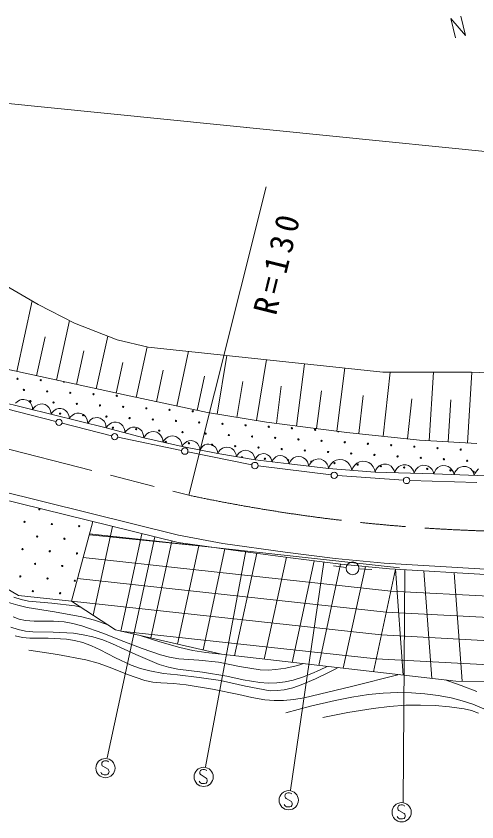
# Model space of a CAD drawing. Units: millimetres, scale not verified. Extents: x 40000 to 680000, y 20000 to 380000.
# Drawn here: x 508031 to 543787, y 244968 to 307494 of the extents above; entities that cross this region are included whole.
import ezdxf

# ---------------------------------------------------------------- set-up
doc = ezdxf.new("R2010")
doc.units = ezdxf.units.MM
doc.header["$LTSCALE"] = 1000
doc.linetypes.add('CHAIN', pattern=[18.5, 12, -1.5, 3.5, -1.5])
doc.layers.add('S-BGD', color=7, linetype='Continuous', lineweight=13)
doc.styles.add('ＭＳ ゴシック', font='')
doc.styles.get('ＭＳ ゴシック').set_extended_font_data('MS Gothic')

msp = doc.modelspace()

# ---------------------------------------------------------------- linework, layer by layer
at = {"layer": 'S-BGD'}
for p, q in [((444737, 307043), (562249, 295182)), ((542899, 305991), (541769, 307317)), ((541769, 307317), (542128, 305810)), ((542550, 307494), (542899, 305991)), ((521434, 270317), (527430, 294253)), ((503912, 288506), (509753, 285127)), ((508075, 279923), (509272, 285405)), ((509753, 285127), (512553, 283679)), ((511162, 279249), (512171, 283876)), ((512553, 283679), (515884, 282375)), ((514248, 278576), (515141, 282666)), ((515019, 275541), (486501, 282580)), ((509618, 279586), (510279, 282611)), ((515884, 282375), (518286, 281816)), ((512705, 278912), (513273, 281514)), ((517353, 277902), (518189, 281838)), ((518286, 281816), (536487, 279875)), ((520513, 277231), (521416, 281482)), ((523643, 276602), (524391, 281165)), ((526687, 276103), (527463, 280837)), ((515791, 278239), (516309, 280613)), ((529791, 275684), (530399, 280524)), ((532915, 275291), (533531, 280190)), ((507304, 280091), (516563, 278070)), ((518933, 277567), (519454, 280019)), ((522093, 276895), (522656, 279544)), ((536487, 279875), (543380, 279875)), ((536521, 274893), (537049, 279875)), ((540087, 274548), (540417, 279875)), ((543049, 274365), (543391, 279875)), ((543380, 279875), (550741, 279541)), ((525165, 276353), (525622, 279142)), ((528229, 275880), (528592, 278767)), ((531353, 275487), (531720, 278409)), ((508281, 277692), (508103, 277570)), ((508459, 277739), (508281, 277692)), ((508640, 277751), (508459, 277739)), ((508861, 277697), (508640, 277751)), ((509015, 277602), (508861, 277697)), ((516563, 278070), (522883, 276727)), ((534638, 275093), (534951, 278047)), ((538405, 274694), (538734, 277803)), ((541568, 274456), (541769, 277708)), ((507287, 277015), (511118, 276031)), ((508103, 277570), (507987, 277451)), ((509151, 277478), (509015, 277602)), ((509251, 277286), (509151, 277478)), ((509302, 277126), (509251, 277286)), ((509315, 276949), (509302, 277126)), ((509413, 277099), (509315, 276949)), ((509529, 277218), (509413, 277099)), ((509707, 277340), (509529, 277218)), ((509885, 277387), (509707, 277340)), ((510065, 277399), (509885, 277387)), ((510286, 277345), (510065, 277399)), ((510441, 277250), (510286, 277345)), ((510577, 277126), (510441, 277250)), ((510677, 276935), (510577, 277126)), ((511311, 277035), (511133, 276988)), ((511491, 277047), (511311, 277035)), ((511712, 276993), (511491, 277047)), ((511867, 276898), (511712, 276993)), ((483465, 276397), (520631, 267207)), ((510728, 276774), (510677, 276935)), ((510741, 276597), (510728, 276774)), ((510839, 276747), (510741, 276597)), ((510955, 276866), (510839, 276747)), ((511133, 276988), (510955, 276866)), ((512002, 276774), (511867, 276898)), ((512103, 276583), (512002, 276774)), ((512154, 276422), (512103, 276583)), ((512167, 276245), (512154, 276422)), ((512264, 276395), (512167, 276245)), ((512381, 276514), (512264, 276395)), ((512559, 276636), (512381, 276514)), ((512736, 276683), (512559, 276636)), ((512917, 276695), (512736, 276683)), ((513138, 276641), (512917, 276695)), ((513293, 276546), (513138, 276641)), ((513428, 276422), (513293, 276546)), ((513529, 276231), (513428, 276422)), ((522883, 276727), (527448, 275979)), ((483437, 275824), (520603, 266635)), ((511603, 275907), (515434, 274923)), ((513580, 276071), (513529, 276231)), ((513593, 275893), (513580, 276071)), ((513690, 276043), (513593, 275893)), ((513807, 276162), (513690, 276043)), ((513984, 276285), (513807, 276162)), ((514162, 276331), (513984, 276285)), ((514343, 276344), (514162, 276331)), ((514564, 276289), (514343, 276344)), ((514718, 276194), (514564, 276289)), ((514854, 276070), (514718, 276194)), ((514955, 275879), (514854, 276070)), ((515006, 275719), (514955, 275879)), ((515244, 275814), (515122, 275694)), ((515429, 275936), (515244, 275814)), ((515612, 275981), (515429, 275936)), ((515798, 275990), (515612, 275981)), ((516025, 275930), (515798, 275990)), ((516182, 275830), (516025, 275930)), ((516319, 275699), (516182, 275830)), ((527448, 275979), (533696, 275193)), ((515019, 275541), (515006, 275719)), ((515122, 275694), (515019, 275541)), ((517937, 274764), (515019, 275541)), ((516418, 275501), (516319, 275699)), ((516468, 275335), (516418, 275501)), ((516478, 275153), (516468, 275335)), ((516581, 275305), (516478, 275153)), ((516703, 275425), (516581, 275305)), ((516888, 275548), (516703, 275425)), ((517072, 275593), (516888, 275548)), ((517258, 275602), (517072, 275593)), ((517484, 275541), (517258, 275602)), ((517641, 275441), (517484, 275541)), ((517778, 275311), (517641, 275441)), ((517877, 275112), (517778, 275311)), ((518335, 275181), (518153, 275049)), ((518519, 275233), (518335, 275181)), ((518707, 275250), (518519, 275233)), ((518938, 275199), (518707, 275250)), ((519100, 275104), (518938, 275199)), ((533696, 275193), (539346, 274594)), ((515921, 274811), (520875, 273790)), ((517927, 274947), (517877, 275112)), ((517937, 274764), (517927, 274947)), ((518035, 274923), (517937, 274764)), ((520919, 274100), (517937, 274764)), ((518153, 275049), (518035, 274923)), ((519245, 274978), (519100, 275104)), ((519353, 274782), (519245, 274978)), ((519410, 274616), (519353, 274782)), ((519428, 274432), (519410, 274616)), ((519526, 274591), (519428, 274432)), ((519644, 274717), (519526, 274591)), ((519826, 274848), (519644, 274717)), ((520010, 274901), (519826, 274848)), ((520198, 274918), (520010, 274901)), ((520429, 274867), (520198, 274918)), ((520591, 274772), (520429, 274867)), ((520736, 274646), (520591, 274772)), ((520844, 274449), (520736, 274646)), ((521277, 274491), (521112, 274366)), ((521445, 274543), (521277, 274491)), ((521617, 274563), (521445, 274543)), ((521831, 274520), (521617, 274563)), ((521982, 274436), (521831, 274520)), ((539346, 274594), (543790, 274319)), ((520901, 274284), (520844, 274449)), ((520919, 274100), (520901, 274284)), ((521006, 274248), (520919, 274100)), ((523675, 273549), (520919, 274100)), ((521112, 274366), (521006, 274248)), ((522117, 274323), (521982, 274436)), ((522221, 274144), (522117, 274323)), ((522277, 273993), (522221, 274144)), ((522297, 273825), (522277, 273993)), ((522384, 273972), (522297, 273825)), ((522490, 274091), (522384, 273972)), ((522655, 274215), (522490, 274091)), ((522823, 274268), (522655, 274215)), ((522995, 274287), (522823, 274268)), ((523209, 274244), (522995, 274287)), ((523360, 274160), (523209, 274244)), ((523495, 274047), (523360, 274160)), ((523599, 273869), (523495, 274047)), ((523655, 273718), (523599, 273869)), ((524037, 273968), (523869, 273833)), ((524211, 274028), (524037, 273968)), ((524391, 274053), (524211, 274028)), ((524615, 274015), (524391, 274053)), ((524776, 273931), (524615, 274015)), ((524921, 273817), (524776, 273931)), ((521365, 273689), (526318, 272669)), ((523675, 273549), (523655, 273718)), ((523761, 273706), (523675, 273549)), ((526572, 273054), (523675, 273549)), ((523869, 273833), (523761, 273706)), ((525035, 273634), (524921, 273817)), ((525098, 273478), (525035, 273634)), ((525124, 273302), (525098, 273478)), ((525210, 273458), (525124, 273302)), ((525317, 273585), (525210, 273458)), ((525486, 273721), (525317, 273585)), ((525660, 273780), (525486, 273721)), ((525840, 273806), (525660, 273780)), ((526064, 273767), (525840, 273806)), ((526225, 273684), (526064, 273767)), ((526370, 273570), (526225, 273684)), ((526484, 273386), (526370, 273570)), ((526546, 273230), (526484, 273386)), ((526732, 273320), (526642, 273200)), ((526877, 273450), (526732, 273320)), ((527031, 273513), (526877, 273450)), ((527191, 273545), (527031, 273513)), ((527396, 273522), (527191, 273545)), ((527545, 273455), (527396, 273522)), ((527681, 273359), (527545, 273455)), ((527793, 273200), (527681, 273359)), ((528194, 273301), (528050, 273171)), ((528348, 273364), (528194, 273301)), ((528509, 273396), (528348, 273364)), ((528713, 273372), (528509, 273396)), ((528862, 273305), (528713, 273372)), ((528998, 273210), (528862, 273305)), ((529746, 273285), (529566, 273213)), ((529933, 273320), (529746, 273285)), ((530171, 273291), (529933, 273320)), ((530344, 273211), (530171, 273291)), ((526572, 273054), (526546, 273230)), ((526642, 273200), (526572, 273054)), ((529207, 272756), (526572, 273054)), ((527857, 273062), (527793, 273200)), ((527889, 272905), (527857, 273062)), ((527959, 273051), (527889, 272905)), ((528050, 273171), (527959, 273051)), ((529110, 273051), (528998, 273210)), ((529174, 272913), (529110, 273051)), ((529207, 272756), (529174, 272913)), ((529290, 272925), (529207, 272756)), ((532271, 272379), (529207, 272756)), ((529396, 273063), (529290, 272925)), ((529566, 273213), (529396, 273063)), ((530501, 273098), (530344, 273211)), ((530630, 272911), (530501, 273098)), ((530703, 272751), (530630, 272911)), ((530739, 272567), (530703, 272751)), ((530822, 272736), (530739, 272567)), ((530928, 272875), (530822, 272736)), ((531098, 273025), (530928, 272875)), ((531278, 273096), (531098, 273025)), ((531465, 273131), (531278, 273096)), ((531703, 273102), (531465, 273131)), ((531876, 273022), (531703, 273102)), ((532033, 272910), (531876, 273022)), ((532162, 272723), (532033, 272910)), ((532235, 272562), (532162, 272723)), ((532476, 272750), (532359, 272581)), ((532667, 272936), (532476, 272750)), ((532874, 273030), (532667, 272936)), ((533091, 273082), (532874, 273030)), ((533372, 273062), (533091, 273082)), ((533580, 272978), (533372, 273062)), ((533771, 272855), (533580, 272978)), ((533933, 272643), (533771, 272855)), ((534028, 272459), (533933, 272643)), ((534285, 272617), (534168, 272448)), ((534477, 272803), (534285, 272617)), ((534684, 272897), (534477, 272803)), ((534901, 272949), (534684, 272897)), ((535182, 272929), (534901, 272949)), ((535389, 272845), (535182, 272929)), ((535580, 272722), (535389, 272845)), ((535742, 272510), (535580, 272722)), ((536370, 272679), (536201, 272593)), ((536550, 272731), (536370, 272679)), ((536785, 272724), (536550, 272731)), ((536962, 272662), (536785, 272724)), ((537126, 272566), (536962, 272662)), ((537887, 272635), (537718, 272548)), ((538067, 272686), (537887, 272635)), ((538303, 272679), (538067, 272686)), ((538479, 272617), (538303, 272679)), ((538643, 272521), (538479, 272617)), ((539585, 272642), (539405, 272590)), ((539820, 272635), (539585, 272642)), ((539997, 272573), (539820, 272635)), ((526811, 272588), (532468, 271890)), ((532271, 272379), (532235, 272562)), ((532359, 272581), (532271, 272379)), ((535890, 272112), (532271, 272379)), ((534081, 272245), (534028, 272459)), ((534168, 272448), (534081, 272245)), ((535838, 272325), (535742, 272510)), ((535890, 272112), (535838, 272325)), ((535956, 272285), (535890, 272112)), ((540442, 271979), (535890, 272112)), ((536048, 272430), (535956, 272285)), ((536201, 272593), (536048, 272430)), ((537269, 272395), (537126, 272566)), ((537356, 272244), (537269, 272395)), ((537408, 272068), (537356, 272244)), ((537474, 272241), (537408, 272068)), ((537565, 272386), (537474, 272241)), ((537718, 272548), (537565, 272386)), ((538787, 272350), (538643, 272521)), ((538873, 272200), (538787, 272350)), ((538925, 272023), (538873, 272200)), ((538991, 272196), (538925, 272023)), ((539082, 272342), (538991, 272196)), ((539235, 272504), (539082, 272342)), ((539405, 272590), (539235, 272504)), ((540161, 272477), (539997, 272573)), ((540304, 272306), (540161, 272477)), ((540391, 272155), (540304, 272306)), ((540442, 271979), (540391, 272155)), ((540512, 272157), (540442, 271979)), ((540608, 272307), (540512, 272157)), ((540767, 272473), (540608, 272307)), ((540944, 272561), (540767, 272473)), ((541130, 272613), (540944, 272561)), ((541373, 272604), (541130, 272613)), ((541556, 272538), (541373, 272604)), ((541725, 272437), (541556, 272538)), ((541871, 272259), (541725, 272437)), ((541960, 272102), (541871, 272259)), ((542012, 271920), (541960, 272102)), ((542081, 272098), (542012, 271920)), ((542177, 272247), (542081, 272098)), ((542337, 272414), (542177, 272247)), ((542513, 272502), (542337, 272414)), ((542699, 272554), (542513, 272502)), ((542943, 272545), (542699, 272554)), ((543125, 272479), (542943, 272545)), ((543294, 272378), (543125, 272479)), ((543440, 272200), (543294, 272378)), ((543529, 272043), (543440, 272200)), ((543581, 271861), (543529, 272043)), ((543650, 272039), (543581, 271861)), ((543746, 272188), (543650, 272039)), ((543906, 272355), (543746, 272188)), ((532965, 271842), (538083, 271482)), ((538582, 271457), (543786, 271297)), ((545150, 271801), (540442, 271979)), ((512329, 262090), (513993, 268269)), ((515505, 267895), (514011, 261000)), ((513718, 267249), (522216, 266386)), ((513734, 267308), (537774, 264694)), ((518802, 267080), (515094, 249930)), ((517798, 267328), (516162, 259779)), ((520631, 267207), (524073, 266565)), ((520107, 266757), (518478, 259245)), ((522216, 266386), (520564, 258763)), ((520603, 266635), (525441, 265972)), ((524073, 266565), (528911, 265902)), ((524240, 266166), (522536, 258308)), ((525858, 265990), (522718, 249249)), ((526699, 265807), (524977, 257861)), ((525441, 265972), (529329, 265464)), ((528911, 265902), (532800, 265394)), ((513240, 265475), (537109, 262879)), ((529004, 265506), (527289, 257595)), ((531915, 265126), (529317, 247439)), ((529329, 265464), (533218, 264956)), ((531171, 265223), (529463, 257345)), ((532800, 265394), (536600, 265041)), ((533216, 264956), (531515, 257109)), ((533644, 264713), (532652, 264841)), ((533218, 264956), (537018, 264602)), ((535131, 264778), (533422, 256890)), ((534639, 264615), (535636, 264547)), ((537476, 264575), (535752, 256622)), ((536600, 265041), (544467, 264573)), ((537018, 264602), (544884, 264134)), ((537476, 264575), (538074, 256355)), ((538204, 264531), (538077, 246504)), ((505609, 264065), (508220, 262536)), ((539673, 264444), (540280, 256101)), ((542030, 264304), (542642, 255882)), ((512802, 263846), (536754, 261242)), ((555422, 261899), (537109, 262879)), ((507435, 262003), (508155, 261772)), ((507858, 262397), (508417, 262219)), ((508220, 262536), (512329, 262090)), ((508417, 262219), (508990, 262099)), ((508990, 262099), (510793, 261950)), ((512329, 262090), (515747, 259875)), ((512329, 262090), (536369, 259476)), ((508155, 261772), (508893, 261600)), ((508893, 261600), (511014, 261271)), ((510793, 261950), (512596, 261739)), ((512596, 261739), (512846, 261672)), ((512846, 261672), (513097, 261592)), ((507792, 260877), (508260, 260708)), ((511014, 261271), (513118, 260885)), ((513118, 260885), (514117, 260615)), ((536754, 261242), (555543, 260236)), ((508260, 260708), (508750, 260596)), ((508750, 260596), (509420, 260534)), ((509420, 260534), (510112, 260531)), ((510112, 260531), (510930, 260539)), ((510930, 260539), (511750, 260487)), ((511750, 260487), (512438, 260365)), ((512438, 260365), (513125, 260180)), ((513125, 260180), (514771, 259601)), ((514117, 260615), (515101, 260294)), ((507623, 260079), (508188, 259886)), ((508188, 259886), (508748, 259768)), ((508748, 259768), (509330, 259707)), ((509330, 259707), (510902, 259686)), ((510902, 259686), (512473, 259604)), ((512473, 259604), (513234, 259491)), ((513234, 259491), (513989, 259319)), ((514771, 259601), (516396, 258964)), ((515747, 259875), (523976, 257976)), ((516162, 259779), (535970, 257626)), ((507955, 259393), (508516, 259280)), ((508516, 259280), (509097, 259226)), ((509097, 259226), (510512, 259217)), ((510512, 259217), (511929, 259148)), ((511929, 259148), (512568, 259044)), ((512568, 259044), (513199, 258879)), ((513199, 258879), (513876, 258630)), ((513989, 259319), (514749, 259089)), ((514749, 259089), (515503, 258797)), ((516396, 258964), (517801, 258416)), ((517659, 259434), (519189, 258934)), ((519189, 258934), (520737, 258491)), ((536369, 259476), (555673, 258443)), ((509028, 258288), (511242, 257950)), ((513876, 258630), (514546, 258319)), ((514546, 258319), (515741, 257695)), ((515503, 258797), (517319, 257956)), ((517801, 258416), (519235, 257922)), ((520737, 258491), (521742, 258275)), ((521742, 258275), (522766, 258117)), ((511242, 257950), (513442, 257552)), ((515741, 257695), (516962, 257127)), ((517319, 257956), (519144, 257178)), ((519235, 257922), (519943, 257742)), ((519943, 257742), (520669, 257621)), ((520669, 257621), (522210, 257518)), ((522766, 258117), (523489, 258028)), ((523489, 258028), (524214, 257949)), ((523976, 257976), (542143, 255887)), ((535970, 257626), (555810, 256563)), ((513442, 257552), (514389, 257283)), ((514389, 257283), (515330, 256954)), ((516962, 257127), (517677, 256875)), ((519144, 257178), (519848, 256972)), ((522210, 257518), (523746, 257355)), ((523746, 257355), (525355, 257036)), ((525355, 257036), (526976, 256776)), ((528970, 256905), (529752, 257089)), ((529752, 257089), (530040, 257166)), ((530040, 257166), (530327, 257246)), ((531566, 256747), (532159, 257035)), ((515330, 256954), (516670, 256411)), ((516670, 256411), (518022, 255929)), ((517677, 256875), (518407, 256681)), ((518407, 256681), (519479, 256494)), ((519479, 256494), (520567, 256367)), ((519848, 256972), (520578, 256822)), ((520567, 256367), (522232, 256183)), ((520578, 256822), (522487, 256573)), ((522487, 256573), (524394, 256264)), ((526976, 256776), (527582, 256749)), ((527582, 256749), (528188, 256784)), ((528188, 256784), (528970, 256905)), ((530261, 256190), (530967, 256472)), ((530967, 256472), (531566, 256747)), ((531273, 256078), (532374, 256617)), ((532374, 256617), (532695, 256776)), ((532695, 256776), (533016, 256937)), ((534059, 255485), (537752, 256392)), ((518022, 255929), (518634, 255818)), ((518634, 255818), (519259, 255765)), ((519259, 255765), (520250, 255714)), ((522232, 256183), (523890, 255939)), ((523890, 255939), (525821, 255508)), ((524394, 256264), (525656, 255999)), ((525656, 255999), (526931, 255793)), ((526931, 255793), (527597, 255742)), ((527597, 255742), (528263, 255752)), ((528263, 255752), (528897, 255828)), ((528897, 255828), (529533, 255965)), ((529533, 255965), (530261, 256190)), ((530153, 255597), (531273, 256078)), ((541336, 255980), (542577, 255555)), ((542143, 255887), (555373, 255760)), ((520250, 255714), (521234, 255603)), ((521234, 255603), (523280, 255261)), ((523280, 255261), (525310, 254860)), ((525821, 255508), (527750, 255141)), ((527750, 255141), (528294, 255152)), ((528294, 255152), (528838, 255224)), ((528838, 255224), (529504, 255382)), ((529504, 255382), (530153, 255597)), ((530371, 254593), (534059, 255485)), ((542577, 255555), (543791, 255075)), ((525310, 254860), (526319, 254624)), ((526319, 254624), (527342, 254447)), ((529583, 254461), (530371, 254593)), ((532794, 254399), (534081, 254648)), ((534081, 254648), (535387, 254840)), ((535387, 254840), (536524, 254948)), ((536524, 254948), (537664, 254996)), ((537664, 254996), (538706, 254982)), ((538706, 254982), (539743, 254907)), ((539743, 254907), (540777, 254776)), ((540777, 254776), (541801, 254585)), ((541801, 254585), (542644, 254369)), ((527342, 254447), (528060, 254387)), ((528060, 254387), (528789, 254389)), ((528789, 254389), (529583, 254461)), ((528969, 253421), (530869, 253938)), ((530869, 253938), (532794, 254399)), ((535731, 253769), (537002, 253920)), ((537002, 253920), (538277, 254012)), ((538277, 254012), (539402, 254033)), ((539402, 254033), (540537, 253993)), ((540537, 253993), (541664, 253895)), ((541664, 253895), (542804, 253734)), ((542644, 254369), (543471, 254095)), ((543471, 254095), (545001, 253455)), ((531836, 253065), (533777, 253446)), ((533777, 253446), (535731, 253769)), ((542804, 253734), (543369, 253602)), ((543369, 253602), (543923, 253409)), ((514673, 249546), (514670, 249459)), ((514722, 249628), (514673, 249546)), ((514805, 249684), (514722, 249628)), ((514902, 249711), (514805, 249684)), ((515018, 249711), (514902, 249711)), ((515097, 249696), (515018, 249711)), ((515153, 249669), (515097, 249696)), ((515195, 249624), (515153, 249669)), ((514670, 249459), (514673, 249403)), ((514673, 249403), (514703, 249328)), ((514703, 249328), (514756, 249287)), ((514756, 249287), (515165, 249051)), ((515165, 249051), (515210, 248983)), ((515210, 248983), (515240, 248889)), ((515240, 248889), (515232, 248799)), ((522298, 248864), (522294, 248778)), ((522346, 248947), (522298, 248864)), ((522429, 249003), (522346, 248947)), ((522526, 249029), (522429, 249003)), ((522643, 249029), (522526, 249029)), ((522721, 249014), (522643, 249029)), ((522778, 248988), (522721, 249014)), ((522819, 248943), (522778, 248988)), ((514658, 248728), (514606, 248814)), ((514718, 248672), (514658, 248728)), ((514790, 248638), (514718, 248672)), ((514865, 248627), (514790, 248638)), ((515037, 248627), (514865, 248627)), ((515153, 248661), (515037, 248627)), ((515206, 248728), (515153, 248661)), ((515232, 248799), (515206, 248728)), ((522294, 248778), (522298, 248722)), ((522298, 248722), (522328, 248647)), ((522328, 248647), (522380, 248606)), ((522380, 248606), (522789, 248369)), ((522789, 248369), (522834, 248302)), ((522834, 248302), (522864, 248208)), ((522283, 248047), (522230, 248133)), ((522343, 247991), (522283, 248047)), ((522414, 247957), (522343, 247991)), ((522489, 247946), (522414, 247957)), ((522661, 247946), (522489, 247946)), ((522778, 247979), (522661, 247946)), ((522830, 248047), (522778, 247979)), ((522856, 248118), (522830, 248047)), ((522864, 248208), (522856, 248118)), ((528897, 247054), (528893, 246968)), ((528946, 247136), (528897, 247054)), ((529028, 247193), (528946, 247136)), ((529126, 247219), (529028, 247193)), ((529242, 247219), (529126, 247219)), ((529321, 247204), (529242, 247219)), ((529377, 247178), (529321, 247204)), ((529418, 247133), (529377, 247178)), ((528893, 246968), (528897, 246911)), ((528897, 246911), (528927, 246836)), ((528927, 246836), (528979, 246795)), ((528979, 246795), (529388, 246559)), ((529388, 246559), (529433, 246491)), ((529433, 246491), (529463, 246398)), ((529463, 246398), (529456, 246308)), ((528882, 246236), (528829, 246323)), ((528942, 246180), (528882, 246236)), ((529013, 246146), (528942, 246180)), ((529088, 246135), (529013, 246146)), ((529261, 246135), (529088, 246135)), ((529377, 246169), (529261, 246135)), ((529429, 246236), (529377, 246169)), ((529456, 246308), (529429, 246236)), ((537657, 246119), (537653, 246033)), ((537653, 246033), (537657, 245977)), ((537706, 246202), (537657, 246119)), ((537657, 245977), (537687, 245902)), ((537687, 245902), (537739, 245861)), ((537788, 246258), (537706, 246202)), ((537739, 245861), (538148, 245624)), ((537886, 246284), (537788, 246258)), ((538002, 246284), (537886, 246284)), ((538081, 246269), (538002, 246284)), ((538137, 246243), (538081, 246269)), ((538178, 246198), (538137, 246243)), ((537642, 245302), (537589, 245388)), ((537702, 245246), (537642, 245302)), ((537773, 245212), (537702, 245246)), ((537848, 245201), (537773, 245212)), ((538021, 245201), (537848, 245201)), ((538137, 245234), (538021, 245201)), ((538189, 245302), (538137, 245234)), ((538148, 245624), (538193, 245557)), ((538216, 245373), (538189, 245302)), ((538193, 245557), (538223, 245463)), ((538223, 245463), (538216, 245373))]:
    msp.add_line(p, q, dxfattribs=at)
at = {"layer": 'S-BGD', "linetype": 'CHAIN'}
msp.add_line((484353, 279779), (521434, 270317), dxfattribs=at)
at = {"layer": 'S-BGD'}
for centre, radius in [((508139, 279354), 49.7), ((509938, 279241), 49.7), ((508640, 278489), 49.7), ((510439, 278376), 49.7), ((512238, 278262), 49.7), ((509141, 277623), 49.7), ((514038, 278149), 49.7), ((515837, 278036), 49.7), ((510941, 277510), 49.7), ((512740, 277397), 49.7), ((514539, 277284), 49.7), ((516338, 277171), 49.7), ((518137, 277058), 49.7), ((519937, 276945), 49.7), ((511442, 276645), 49.7), ((513241, 276532), 49.7), ((515040, 276419), 49.7), ((521736, 276832), 49.7), ((511361, 275969), 249), ((516840, 276306), 49.7), ((518639, 276193), 49.7), ((520438, 276080), 49.7), ((522237, 275966), 49.7), ((524037, 275853), 49.7), ((525836, 275740), 49.7), ((515542, 275554), 49.7), ((517341, 275441), 49.7), ((519140, 275327), 49.7), ((520940, 275214), 49.7), ((522739, 275101), 49.7), ((527635, 275627), 49.7), ((529434, 275514), 49.7), ((531233, 275401), 49.7), ((515676, 274861), 249), ((519642, 274462), 49.7), ((524538, 274988), 49.7), ((526337, 274875), 49.7), ((528136, 274762), 49.7), ((529936, 274649), 49.7), ((531735, 274536), 49.7), ((521120, 273740), 249), ((521441, 274349), 49.7), ((523240, 274236), 49.7), ((525039, 274123), 49.7), ((526839, 274010), 49.7), ((528638, 273897), 49.7), ((533534, 274423), 49.7), ((535333, 274310), 49.7), ((537133, 274196), 49.7), ((538932, 274083), 49.7), ((540731, 273970), 49.7), ((542530, 273857), 49.7), ((530437, 273784), 49.7), ((532236, 273671), 49.7), ((534035, 273557), 49.7), ((535835, 273444), 49.7), ((537634, 273331), 49.7), ((539433, 273218), 49.7), ((526563, 272619), 249), ((527340, 273145), 49.7), ((529139, 273032), 49.7), ((530938, 272918), 49.7), ((532738, 272805), 49.7), ((534537, 272692), 49.7), ((536336, 272579), 49.7), ((541232, 273105), 49.7), ((543032, 272992), 49.7), ((532716, 271860), 249), ((538135, 272466), 49.7), ((539935, 272353), 49.7), ((541734, 272240), 49.7), ((543533, 272127), 49.7), ((538332, 271465), 249), ((509833, 269222), 49.7), ((508692, 268248), 49.7), ((510806, 268081), 49.7), ((512921, 267913), 49.7), ((509665, 267107), 49.7), ((511780, 266940), 49.7), ((508524, 266134), 49.7), ((510639, 265966), 49.7), ((512754, 265799), 49.7), ((534140, 264648), 498), ((509498, 264993), 49.7), ((511612, 264825), 49.7), ((508357, 264019), 49.7), ((510471, 263851), 49.7), ((512586, 263684), 49.7), ((509330, 262878), 49.7), ((511445, 262710), 49.7), ((514962, 249141), 746), ((522586, 248459), 746), ((529186, 246649), 746), ((537946, 245714), 746)]:
    msp.add_circle(centre, radius, dxfattribs=at)
for centre, start, end in [((511737, 279128), 172.27765, 343.09845), ((533033, 275288), 186.24185, 339.42392), ((525541, 273258), 317.6904, 202.93193)]:
    msp.add_arc(centre, 49.7, start, end, dxfattribs=at)
at = {"layer": 'S-BGD', "linetype": 'CHAIN'}
msp.add_arc((548444, 397480), 130000, 258.00835, 277.38826, dxfattribs=at)

# ---------------------------------------------------------------- texts
at = {"layer": 'S-BGD', "insert": (528218, 284189), "char_height": 1833, "attachment_point": 7, "rotation": 76.1, "style": 'ＭＳ ゴシック'}
msp.add_mtext('\\T1.32;R=130', dxfattribs=at)

doc.saveas('drawing.dxf')
